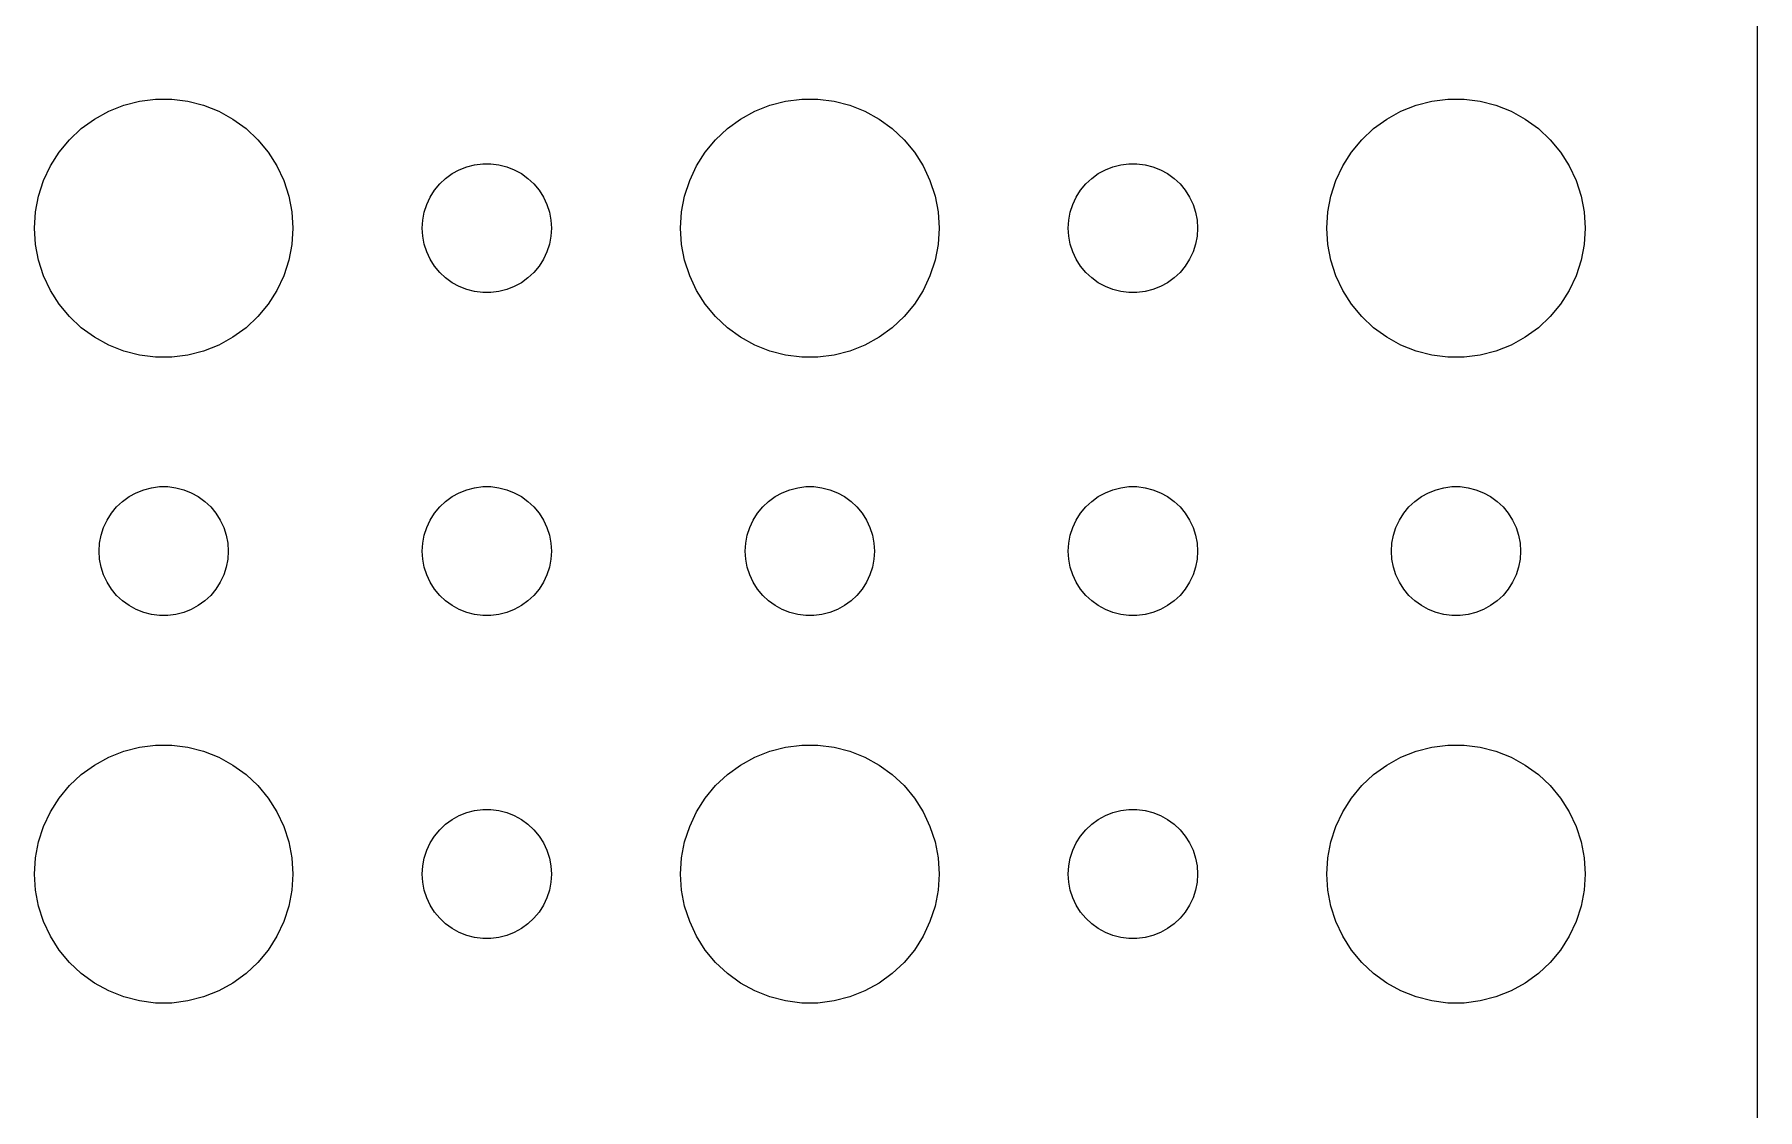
# Model space of a CAD drawing. Header units: metres. Extents: x -150 to 150, y -104 to 104.
# Drawn here: x 109.5 to 149.5, y -27.97 to -3 of the extents above; entities that cross this region are included whole.
import ezdxf

# ---------------------------------------------------------------- set-up
doc = ezdxf.new("R2010")
doc.units = ezdxf.units.M

msp = doc.modelspace()

# ---------------------------------------------------------------- linework, layer by layer
for p, q in [((149.5, -99.5), (149.5, 99.5)), ((110.893, -4.96701), (111.223, -4.78551)), ((111.223, -4.78551), (111.573, -4.64682)), ((111.573, -4.64682), (111.938, -4.55313)), ((111.938, -4.55313), (112.312, -4.50591)), ((112.312, -4.50591), (112.688, -4.50591)), ((112.688, -4.50591), (113.062, -4.55313)), ((113.062, -4.55313), (113.427, -4.64682)), ((113.427, -4.64682), (113.777, -4.78551)), ((113.777, -4.78551), (114.107, -4.96701)), ((125.893, -4.96701), (126.223, -4.78551)), ((126.223, -4.78551), (126.573, -4.64682)), ((126.573, -4.64682), (126.938, -4.55313)), ((126.938, -4.55313), (127.312, -4.50591)), ((127.312, -4.50591), (127.688, -4.50591)), ((127.688, -4.50591), (128.062, -4.55313)), ((128.062, -4.55313), (128.427, -4.64682)), ((128.427, -4.64682), (128.777, -4.78551)), ((128.777, -4.78551), (129.107, -4.96701)), ((140.893, -4.96701), (141.223, -4.78551)), ((141.223, -4.78551), (141.573, -4.64682)), ((141.573, -4.64682), (141.938, -4.55313)), ((141.938, -4.55313), (142.312, -4.50591)), ((142.312, -4.50591), (142.688, -4.50591)), ((142.688, -4.50591), (143.062, -4.55313)), ((143.062, -4.55313), (143.427, -4.64682)), ((143.427, -4.64682), (143.777, -4.78551)), ((143.777, -4.78551), (144.107, -4.96701)), ((110.313, -5.44635), (110.588, -5.18845)), ((110.588, -5.18845), (110.893, -4.96701)), ((114.107, -4.96701), (114.412, -5.18845)), ((114.412, -5.18845), (114.687, -5.44635)), ((125.313, -5.44635), (125.588, -5.18845)), ((125.588, -5.18845), (125.893, -4.96701)), ((129.107, -4.96701), (129.412, -5.18845)), ((129.412, -5.18845), (129.687, -5.44635)), ((140.313, -5.44635), (140.588, -5.18845)), ((140.588, -5.18845), (140.893, -4.96701)), ((144.107, -4.96701), (144.412, -5.18845)), ((144.412, -5.18845), (144.687, -5.44635)), ((110.073, -5.73663), (110.313, -5.44635)), ((114.687, -5.44635), (114.927, -5.73663)), ((125.073, -5.73663), (125.313, -5.44635)), ((129.687, -5.44635), (129.927, -5.73663)), ((140.073, -5.73663), (140.313, -5.44635)), ((144.687, -5.44635), (144.927, -5.73663)), ((109.871, -6.05473), (110.073, -5.73663)), ((114.927, -5.73663), (115.129, -6.05473)), ((124.871, -6.05473), (125.073, -5.73663)), ((129.927, -5.73663), (130.129, -6.05473)), ((139.871, -6.05473), (140.073, -5.73663)), ((144.927, -5.73663), (145.129, -6.05473)), ((109.594, -6.75392), (109.711, -6.39561)), ((109.711, -6.39561), (109.871, -6.05473)), ((115.129, -6.05473), (115.289, -6.39561)), ((115.289, -6.39561), (115.406, -6.75392)), ((118.907, -6.47318), (119.044, -6.34422)), ((119.044, -6.34422), (119.196, -6.23351)), ((119.196, -6.23351), (119.361, -6.14275)), ((119.361, -6.14275), (119.536, -6.07341)), ((119.536, -6.07341), (119.719, -6.02657)), ((119.719, -6.02657), (119.906, -6.00294)), ((119.906, -6.00294), (120.094, -6.00294)), ((120.094, -6.00294), (120.281, -6.02657)), ((120.281, -6.02657), (120.464, -6.07341)), ((120.464, -6.07341), (120.639, -6.14275)), ((120.639, -6.14275), (120.804, -6.23351)), ((120.804, -6.23351), (120.956, -6.34422)), ((120.956, -6.34422), (121.093, -6.47318)), ((124.594, -6.75392), (124.711, -6.39561)), ((124.711, -6.39561), (124.871, -6.05473)), ((130.129, -6.05473), (130.289, -6.39561)), ((130.289, -6.39561), (130.406, -6.75392)), ((133.907, -6.47318), (134.044, -6.34422)), ((134.044, -6.34422), (134.196, -6.23351)), ((134.196, -6.23351), (134.361, -6.14275)), ((134.361, -6.14275), (134.536, -6.07341)), ((134.536, -6.07341), (134.719, -6.02657)), ((134.719, -6.02657), (134.906, -6.00294)), ((134.906, -6.00294), (135.094, -6.00294)), ((135.094, -6.00294), (135.281, -6.02657)), ((135.281, -6.02657), (135.464, -6.07341)), ((135.464, -6.07341), (135.639, -6.14275)), ((135.639, -6.14275), (135.804, -6.23351)), ((135.804, -6.23351), (135.956, -6.34422)), ((135.956, -6.34422), (136.093, -6.47318)), ((139.594, -6.75392), (139.711, -6.39561)), ((139.711, -6.39561), (139.871, -6.05473)), ((145.129, -6.05473), (145.289, -6.39561)), ((145.289, -6.39561), (145.406, -6.75392)), ((109.524, -7.12399), (109.594, -6.75392)), ((115.406, -6.75392), (115.476, -7.12399)), ((118.605, -6.9478), (118.686, -6.77736)), ((118.686, -6.77736), (118.786, -6.61832)), ((118.786, -6.61832), (118.907, -6.47318)), ((121.093, -6.47318), (121.214, -6.61832)), ((121.214, -6.61832), (121.314, -6.77736)), ((121.314, -6.77736), (121.395, -6.9478)), ((124.524, -7.12399), (124.594, -6.75392)), ((130.406, -6.75392), (130.476, -7.12399)), ((133.605, -6.9478), (133.686, -6.77736)), ((133.686, -6.77736), (133.786, -6.61832)), ((133.786, -6.61832), (133.907, -6.47318)), ((136.093, -6.47318), (136.214, -6.61832)), ((136.214, -6.61832), (136.314, -6.77736)), ((136.314, -6.77736), (136.395, -6.9478)), ((139.524, -7.12399), (139.594, -6.75392)), ((145.406, -6.75392), (145.476, -7.12399)), ((109.5, -7.5), (109.524, -7.12399)), ((115.476, -7.12399), (115.5, -7.5)), ((118.512, -7.312), (118.547, -7.12695)), ((118.547, -7.12695), (118.605, -6.9478)), ((121.395, -6.9478), (121.453, -7.12695)), ((121.453, -7.12695), (121.488, -7.312)), ((124.5, -7.5), (124.524, -7.12399)), ((130.476, -7.12399), (130.5, -7.5)), ((133.512, -7.312), (133.547, -7.12695)), ((133.547, -7.12695), (133.605, -6.9478)), ((136.395, -6.9478), (136.453, -7.12695)), ((136.453, -7.12695), (136.488, -7.312)), ((139.5, -7.5), (139.524, -7.12399)), ((145.476, -7.12399), (145.5, -7.5)), ((109.524, -7.87599), (109.5, -7.5)), ((115.5, -7.5), (115.476, -7.87599)), ((118.5, -7.5), (118.512, -7.312)), ((118.512, -7.68799), (118.5, -7.5)), ((121.488, -7.312), (121.5, -7.5)), ((121.5, -7.5), (121.488, -7.68799)), ((124.524, -7.87599), (124.5, -7.5)), ((130.5, -7.5), (130.476, -7.87599)), ((133.5, -7.5), (133.512, -7.312)), ((133.512, -7.68799), (133.5, -7.5)), ((136.488, -7.312), (136.5, -7.5)), ((136.5, -7.5), (136.488, -7.68799)), ((139.524, -7.87599), (139.5, -7.5)), ((145.5, -7.5), (145.476, -7.87599)), ((109.594, -8.24606), (109.524, -7.87599)), ((115.476, -7.87599), (115.406, -8.24606)), ((118.547, -7.87303), (118.512, -7.68799)), ((118.605, -8.05219), (118.547, -7.87303)), ((121.453, -7.87303), (121.395, -8.05219)), ((121.488, -7.68799), (121.453, -7.87303)), ((124.594, -8.24606), (124.524, -7.87599)), ((130.476, -7.87599), (130.406, -8.24606)), ((133.547, -7.87303), (133.512, -7.68799)), ((133.605, -8.05219), (133.547, -7.87303)), ((136.453, -7.87303), (136.395, -8.05219)), ((136.488, -7.68799), (136.453, -7.87303)), ((139.594, -8.24606), (139.524, -7.87599)), ((145.476, -7.87599), (145.406, -8.24606)), ((109.711, -8.60437), (109.594, -8.24606)), ((115.406, -8.24606), (115.289, -8.60437)), ((118.686, -8.22263), (118.605, -8.05219)), ((118.786, -8.38167), (118.686, -8.22263)), ((118.907, -8.52681), (118.786, -8.38167)), ((121.214, -8.38167), (121.093, -8.52681)), ((121.314, -8.22263), (121.214, -8.38167)), ((121.395, -8.05219), (121.314, -8.22263)), ((124.711, -8.60437), (124.594, -8.24606)), ((130.406, -8.24606), (130.289, -8.60437)), ((133.686, -8.22263), (133.605, -8.05219)), ((133.786, -8.38167), (133.686, -8.22263)), ((133.907, -8.52681), (133.786, -8.38167)), ((136.214, -8.38167), (136.093, -8.52681)), ((136.314, -8.22263), (136.214, -8.38167)), ((136.395, -8.05219), (136.314, -8.22263)), ((139.711, -8.60437), (139.594, -8.24606)), ((145.406, -8.24606), (145.289, -8.60437)), ((109.871, -8.94525), (109.711, -8.60437)), ((115.289, -8.60437), (115.129, -8.94525)), ((119.044, -8.65576), (118.907, -8.52681)), ((119.196, -8.76648), (119.044, -8.65576)), ((119.361, -8.85724), (119.196, -8.76648)), ((120.804, -8.76648), (120.639, -8.85724)), ((120.956, -8.65576), (120.804, -8.76648)), ((121.093, -8.52681), (120.956, -8.65576)), ((124.871, -8.94525), (124.711, -8.60437)), ((130.289, -8.60437), (130.129, -8.94525)), ((134.044, -8.65576), (133.907, -8.52681)), ((134.196, -8.76648), (134.044, -8.65576)), ((134.361, -8.85724), (134.196, -8.76648)), ((135.804, -8.76648), (135.639, -8.85724)), ((135.956, -8.65576), (135.804, -8.76648)), ((136.093, -8.52681), (135.956, -8.65576)), ((139.871, -8.94525), (139.711, -8.60437)), ((145.289, -8.60437), (145.129, -8.94525)), ((110.073, -9.26335), (109.871, -8.94525)), ((115.129, -8.94525), (114.927, -9.26335)), ((119.536, -8.92657), (119.361, -8.85724)), ((119.719, -8.97342), (119.536, -8.92657)), ((119.906, -8.99704), (119.719, -8.97342)), ((120.094, -8.99704), (119.906, -8.99704)), ((120.281, -8.97342), (120.094, -8.99704)), ((120.464, -8.92657), (120.281, -8.97342)), ((120.639, -8.85724), (120.464, -8.92657)), ((125.073, -9.26335), (124.871, -8.94525)), ((130.129, -8.94525), (129.927, -9.26335)), ((134.536, -8.92657), (134.361, -8.85724)), ((134.719, -8.97342), (134.536, -8.92657)), ((134.906, -8.99704), (134.719, -8.97342)), ((135.094, -8.99704), (134.906, -8.99704)), ((135.281, -8.97342), (135.094, -8.99704)), ((135.464, -8.92657), (135.281, -8.97342)), ((135.639, -8.85724), (135.464, -8.92657)), ((140.073, -9.26335), (139.871, -8.94525)), ((145.129, -8.94525), (144.927, -9.26335)), ((110.313, -9.55363), (110.073, -9.26335)), ((110.588, -9.81154), (110.313, -9.55363)), ((114.687, -9.55363), (114.412, -9.81154)), ((114.927, -9.26335), (114.687, -9.55363)), ((125.313, -9.55363), (125.073, -9.26335)), ((125.588, -9.81154), (125.313, -9.55363)), ((129.687, -9.55363), (129.412, -9.81154)), ((129.927, -9.26335), (129.687, -9.55363)), ((140.313, -9.55363), (140.073, -9.26335)), ((140.588, -9.81154), (140.313, -9.55363)), ((144.687, -9.55363), (144.412, -9.81154)), ((144.927, -9.26335), (144.687, -9.55363)), ((110.893, -10.033), (110.588, -9.81154)), ((114.412, -9.81154), (114.107, -10.033)), ((125.893, -10.033), (125.588, -9.81154)), ((129.412, -9.81154), (129.107, -10.033)), ((140.893, -10.033), (140.588, -9.81154)), ((144.412, -9.81154), (144.107, -10.033)), ((111.223, -10.2145), (110.893, -10.033)), ((111.573, -10.3532), (111.223, -10.2145)), ((111.938, -10.4469), (111.573, -10.3532)), ((113.427, -10.3532), (113.062, -10.4469)), ((113.777, -10.2145), (113.427, -10.3532)), ((114.107, -10.033), (113.777, -10.2145)), ((126.223, -10.2145), (125.893, -10.033)), ((126.573, -10.3532), (126.223, -10.2145)), ((126.938, -10.4469), (126.573, -10.3532)), ((128.427, -10.3532), (128.062, -10.4469)), ((128.777, -10.2145), (128.427, -10.3532)), ((129.107, -10.033), (128.777, -10.2145)), ((141.223, -10.2145), (140.893, -10.033)), ((141.573, -10.3532), (141.223, -10.2145)), ((141.938, -10.4469), (141.573, -10.3532)), ((143.427, -10.3532), (143.062, -10.4469)), ((143.777, -10.2145), (143.427, -10.3532)), ((144.107, -10.033), (143.777, -10.2145)), ((112.312, -10.4941), (111.938, -10.4469)), ((112.688, -10.4941), (112.312, -10.4941)), ((113.062, -10.4469), (112.688, -10.4941)), ((127.312, -10.4941), (126.938, -10.4469)), ((127.688, -10.4941), (127.312, -10.4941)), ((128.062, -10.4469), (127.688, -10.4941)), ((142.312, -10.4941), (141.938, -10.4469)), ((142.688, -10.4941), (142.312, -10.4941)), ((143.062, -10.4469), (142.688, -10.4941)), ((111.861, -13.6427), (112.036, -13.5734)), ((112.036, -13.5734), (112.219, -13.5266)), ((112.219, -13.5266), (112.406, -13.5029)), ((112.406, -13.5029), (112.594, -13.5029)), ((112.594, -13.5029), (112.781, -13.5266)), ((112.781, -13.5266), (112.964, -13.5734)), ((112.964, -13.5734), (113.139, -13.6427)), ((119.361, -13.6427), (119.536, -13.5734)), ((119.536, -13.5734), (119.719, -13.5266)), ((119.719, -13.5266), (119.906, -13.5029)), ((119.906, -13.5029), (120.094, -13.5029)), ((120.094, -13.5029), (120.281, -13.5266)), ((120.281, -13.5266), (120.464, -13.5734)), ((120.464, -13.5734), (120.639, -13.6427)), ((126.861, -13.6427), (127.036, -13.5734)), ((127.036, -13.5734), (127.219, -13.5266)), ((127.219, -13.5266), (127.406, -13.5029)), ((127.406, -13.5029), (127.594, -13.5029)), ((127.594, -13.5029), (127.781, -13.5266)), ((127.781, -13.5266), (127.964, -13.5734)), ((127.964, -13.5734), (128.139, -13.6427)), ((134.361, -13.6427), (134.536, -13.5734)), ((134.536, -13.5734), (134.719, -13.5266)), ((134.719, -13.5266), (134.906, -13.5029)), ((134.906, -13.5029), (135.094, -13.5029)), ((135.094, -13.5029), (135.281, -13.5266)), ((135.281, -13.5266), (135.464, -13.5734)), ((135.464, -13.5734), (135.639, -13.6427)), ((141.861, -13.6427), (142.036, -13.5734)), ((142.036, -13.5734), (142.219, -13.5266)), ((142.219, -13.5266), (142.406, -13.5029)), ((142.406, -13.5029), (142.594, -13.5029)), ((142.594, -13.5029), (142.781, -13.5266)), ((142.781, -13.5266), (142.964, -13.5734)), ((142.964, -13.5734), (143.139, -13.6427)), ((111.286, -14.1183), (111.407, -13.9732)), ((111.407, -13.9732), (111.544, -13.8442)), ((111.544, -13.8442), (111.696, -13.7335)), ((111.696, -13.7335), (111.861, -13.6427)), ((113.139, -13.6427), (113.304, -13.7335)), ((113.304, -13.7335), (113.456, -13.8442)), ((113.456, -13.8442), (113.593, -13.9732)), ((113.593, -13.9732), (113.714, -14.1183)), ((118.786, -14.1183), (118.907, -13.9732)), ((118.907, -13.9732), (119.044, -13.8442)), ((119.044, -13.8442), (119.196, -13.7335)), ((119.196, -13.7335), (119.361, -13.6427)), ((120.639, -13.6427), (120.804, -13.7335)), ((120.804, -13.7335), (120.956, -13.8442)), ((120.956, -13.8442), (121.093, -13.9732)), ((121.093, -13.9732), (121.214, -14.1183)), ((126.286, -14.1183), (126.407, -13.9732)), ((126.407, -13.9732), (126.544, -13.8442)), ((126.544, -13.8442), (126.696, -13.7335)), ((126.696, -13.7335), (126.861, -13.6427)), ((128.139, -13.6427), (128.304, -13.7335)), ((128.304, -13.7335), (128.456, -13.8442)), ((128.456, -13.8442), (128.593, -13.9732)), ((128.593, -13.9732), (128.714, -14.1183)), ((133.786, -14.1183), (133.907, -13.9732)), ((133.907, -13.9732), (134.044, -13.8442)), ((134.044, -13.8442), (134.196, -13.7335)), ((134.196, -13.7335), (134.361, -13.6427)), ((135.639, -13.6427), (135.804, -13.7335)), ((135.804, -13.7335), (135.956, -13.8442)), ((135.956, -13.8442), (136.093, -13.9732)), ((136.093, -13.9732), (136.214, -14.1183)), ((141.286, -14.1183), (141.407, -13.9732)), ((141.407, -13.9732), (141.544, -13.8442)), ((141.544, -13.8442), (141.696, -13.7335)), ((141.696, -13.7335), (141.861, -13.6427)), ((143.139, -13.6427), (143.304, -13.7335)), ((143.304, -13.7335), (143.456, -13.8442)), ((143.456, -13.8442), (143.593, -13.9732)), ((143.593, -13.9732), (143.714, -14.1183)), ((111.105, -14.4478), (111.186, -14.2774)), ((111.186, -14.2774), (111.286, -14.1183)), ((113.714, -14.1183), (113.814, -14.2774)), ((113.814, -14.2774), (113.895, -14.4478)), ((118.605, -14.4478), (118.686, -14.2774)), ((118.686, -14.2774), (118.786, -14.1183)), ((121.214, -14.1183), (121.314, -14.2774)), ((121.314, -14.2774), (121.395, -14.4478)), ((126.105, -14.4478), (126.186, -14.2774)), ((126.186, -14.2774), (126.286, -14.1183)), ((128.714, -14.1183), (128.814, -14.2774)), ((128.814, -14.2774), (128.895, -14.4478)), ((133.605, -14.4478), (133.686, -14.2774)), ((133.686, -14.2774), (133.786, -14.1183)), ((136.214, -14.1183), (136.314, -14.2774)), ((136.314, -14.2774), (136.395, -14.4478)), ((141.105, -14.4478), (141.186, -14.2774)), ((141.186, -14.2774), (141.286, -14.1183)), ((143.714, -14.1183), (143.814, -14.2774)), ((143.814, -14.2774), (143.895, -14.4478)), ((111.012, -14.812), (111.047, -14.627)), ((111.047, -14.627), (111.105, -14.4478)), ((113.895, -14.4478), (113.953, -14.627)), ((113.953, -14.627), (113.988, -14.812)), ((118.512, -14.812), (118.547, -14.627)), ((118.547, -14.627), (118.605, -14.4478)), ((121.395, -14.4478), (121.453, -14.627)), ((121.453, -14.627), (121.488, -14.812)), ((126.012, -14.812), (126.047, -14.627)), ((126.047, -14.627), (126.105, -14.4478)), ((128.895, -14.4478), (128.953, -14.627)), ((128.953, -14.627), (128.988, -14.812)), ((133.512, -14.812), (133.547, -14.627)), ((133.547, -14.627), (133.605, -14.4478)), ((136.395, -14.4478), (136.453, -14.627)), ((136.453, -14.627), (136.488, -14.812)), ((141.012, -14.812), (141.047, -14.627)), ((141.047, -14.627), (141.105, -14.4478)), ((143.895, -14.4478), (143.953, -14.627)), ((143.953, -14.627), (143.988, -14.812)), ((111, -15), (111.012, -14.812)), ((111.012, -15.188), (111, -15)), ((111.047, -15.373), (111.012, -15.188)), ((113.988, -15.188), (113.953, -15.373)), ((113.988, -14.812), (114, -15)), ((114, -15), (113.988, -15.188)), ((118.5, -15), (118.512, -14.812)), ((118.512, -15.188), (118.5, -15)), ((118.547, -15.373), (118.512, -15.188)), ((121.488, -15.188), (121.453, -15.373)), ((121.488, -14.812), (121.5, -15)), ((121.5, -15), (121.488, -15.188)), ((126, -15), (126.012, -14.812)), ((126.012, -15.188), (126, -15)), ((126.047, -15.373), (126.012, -15.188)), ((128.988, -15.188), (128.953, -15.373)), ((128.988, -14.812), (129, -15)), ((129, -15), (128.988, -15.188)), ((133.5, -15), (133.512, -14.812)), ((133.512, -15.188), (133.5, -15)), ((133.547, -15.373), (133.512, -15.188)), ((136.488, -15.188), (136.453, -15.373)), ((136.488, -14.812), (136.5, -15)), ((136.5, -15), (136.488, -15.188)), ((141, -15), (141.012, -14.812)), ((141.012, -15.188), (141, -15)), ((141.047, -15.373), (141.012, -15.188)), ((143.988, -15.188), (143.953, -15.373)), ((143.988, -14.812), (144, -15)), ((144, -15), (143.988, -15.188)), ((111.105, -15.5522), (111.047, -15.373)), ((111.186, -15.7226), (111.105, -15.5522)), ((113.895, -15.5522), (113.814, -15.7226)), ((113.953, -15.373), (113.895, -15.5522)), ((118.605, -15.5522), (118.547, -15.373)), ((118.686, -15.7226), (118.605, -15.5522)), ((121.395, -15.5522), (121.314, -15.7226)), ((121.453, -15.373), (121.395, -15.5522)), ((126.105, -15.5522), (126.047, -15.373)), ((126.186, -15.7226), (126.105, -15.5522)), ((128.895, -15.5522), (128.814, -15.7226)), ((128.953, -15.373), (128.895, -15.5522)), ((133.605, -15.5522), (133.547, -15.373)), ((133.686, -15.7226), (133.605, -15.5522)), ((136.395, -15.5522), (136.314, -15.7226)), ((136.453, -15.373), (136.395, -15.5522)), ((141.105, -15.5522), (141.047, -15.373)), ((141.186, -15.7226), (141.105, -15.5522)), ((143.895, -15.5522), (143.814, -15.7226)), ((143.953, -15.373), (143.895, -15.5522)), ((111.286, -15.8817), (111.186, -15.7226)), ((111.407, -16.0268), (111.286, -15.8817)), ((113.714, -15.8817), (113.593, -16.0268)), ((113.814, -15.7226), (113.714, -15.8817)), ((118.786, -15.8817), (118.686, -15.7226)), ((118.907, -16.0268), (118.786, -15.8817)), ((121.214, -15.8817), (121.093, -16.0268)), ((121.314, -15.7226), (121.214, -15.8817)), ((126.286, -15.8817), (126.186, -15.7226)), ((126.407, -16.0268), (126.286, -15.8817)), ((128.714, -15.8817), (128.593, -16.0268)), ((128.814, -15.7226), (128.714, -15.8817)), ((133.786, -15.8817), (133.686, -15.7226)), ((133.907, -16.0268), (133.786, -15.8817)), ((136.214, -15.8817), (136.093, -16.0268)), ((136.314, -15.7226), (136.214, -15.8817)), ((141.286, -15.8817), (141.186, -15.7226)), ((141.407, -16.0268), (141.286, -15.8817)), ((143.714, -15.8817), (143.593, -16.0268)), ((143.814, -15.7226), (143.714, -15.8817)), ((111.544, -16.1558), (111.407, -16.0268)), ((111.696, -16.2665), (111.544, -16.1558)), ((111.861, -16.3572), (111.696, -16.2665)), ((112.036, -16.4266), (111.861, -16.3572)), ((113.139, -16.3572), (112.964, -16.4266)), ((113.304, -16.2665), (113.139, -16.3572)), ((113.456, -16.1558), (113.304, -16.2665)), ((113.593, -16.0268), (113.456, -16.1558)), ((119.044, -16.1558), (118.907, -16.0268)), ((119.196, -16.2665), (119.044, -16.1558)), ((119.361, -16.3572), (119.196, -16.2665)), ((119.536, -16.4266), (119.361, -16.3572)), ((120.639, -16.3572), (120.464, -16.4266)), ((120.804, -16.2665), (120.639, -16.3572)), ((120.956, -16.1558), (120.804, -16.2665)), ((121.093, -16.0268), (120.956, -16.1558)), ((126.544, -16.1558), (126.407, -16.0268)), ((126.696, -16.2665), (126.544, -16.1558)), ((126.861, -16.3572), (126.696, -16.2665)), ((127.036, -16.4266), (126.861, -16.3572)), ((128.139, -16.3572), (127.964, -16.4266)), ((128.304, -16.2665), (128.139, -16.3572)), ((128.456, -16.1558), (128.304, -16.2665)), ((128.593, -16.0268), (128.456, -16.1558)), ((134.044, -16.1558), (133.907, -16.0268)), ((134.196, -16.2665), (134.044, -16.1558)), ((134.361, -16.3572), (134.196, -16.2665)), ((134.536, -16.4266), (134.361, -16.3572)), ((135.639, -16.3572), (135.464, -16.4266)), ((135.804, -16.2665), (135.639, -16.3572)), ((135.956, -16.1558), (135.804, -16.2665)), ((136.093, -16.0268), (135.956, -16.1558)), ((141.544, -16.1558), (141.407, -16.0268)), ((141.696, -16.2665), (141.544, -16.1558)), ((141.861, -16.3572), (141.696, -16.2665)), ((142.036, -16.4266), (141.861, -16.3572)), ((143.139, -16.3572), (142.964, -16.4266)), ((143.304, -16.2665), (143.139, -16.3572)), ((143.456, -16.1558), (143.304, -16.2665)), ((143.593, -16.0268), (143.456, -16.1558)), ((112.219, -16.4734), (112.036, -16.4266)), ((112.406, -16.497), (112.219, -16.4734)), ((112.594, -16.497), (112.406, -16.497)), ((112.781, -16.4734), (112.594, -16.497)), ((112.964, -16.4266), (112.781, -16.4734)), ((119.719, -16.4734), (119.536, -16.4266)), ((119.906, -16.497), (119.719, -16.4734)), ((120.094, -16.497), (119.906, -16.497)), ((120.281, -16.4734), (120.094, -16.497)), ((120.464, -16.4266), (120.281, -16.4734)), ((127.219, -16.4734), (127.036, -16.4266)), ((127.406, -16.497), (127.219, -16.4734)), ((127.594, -16.497), (127.406, -16.497)), ((127.781, -16.4734), (127.594, -16.497)), ((127.964, -16.4266), (127.781, -16.4734)), ((134.719, -16.4734), (134.536, -16.4266)), ((134.906, -16.497), (134.719, -16.4734)), ((135.094, -16.497), (134.906, -16.497)), ((135.281, -16.4734), (135.094, -16.497)), ((135.464, -16.4266), (135.281, -16.4734)), ((142.219, -16.4734), (142.036, -16.4266)), ((142.406, -16.497), (142.219, -16.4734)), ((142.594, -16.497), (142.406, -16.497)), ((142.781, -16.4734), (142.594, -16.497)), ((142.964, -16.4266), (142.781, -16.4734)), ((111.573, -19.6468), (111.938, -19.5531)), ((111.938, -19.5531), (112.312, -19.5059)), ((112.312, -19.5059), (112.688, -19.5059)), ((112.688, -19.5059), (113.062, -19.5531)), ((113.062, -19.5531), (113.427, -19.6468)), ((126.573, -19.6468), (126.938, -19.5531)), ((126.938, -19.5531), (127.312, -19.5059)), ((127.312, -19.5059), (127.688, -19.5059)), ((127.688, -19.5059), (128.062, -19.5531)), ((128.062, -19.5531), (128.427, -19.6468)), ((141.573, -19.6468), (141.938, -19.5531)), ((141.938, -19.5531), (142.312, -19.5059)), ((142.312, -19.5059), (142.688, -19.5059)), ((142.688, -19.5059), (143.062, -19.5531)), ((143.062, -19.5531), (143.427, -19.6468)), ((110.588, -20.1884), (110.893, -19.967)), ((110.893, -19.967), (111.223, -19.7855)), ((111.223, -19.7855), (111.573, -19.6468)), ((113.427, -19.6468), (113.777, -19.7855)), ((113.777, -19.7855), (114.107, -19.967)), ((114.107, -19.967), (114.412, -20.1884)), ((125.588, -20.1884), (125.893, -19.967)), ((125.893, -19.967), (126.223, -19.7855)), ((126.223, -19.7855), (126.573, -19.6468)), ((128.427, -19.6468), (128.777, -19.7855)), ((128.777, -19.7855), (129.107, -19.967)), ((129.107, -19.967), (129.412, -20.1884)), ((140.588, -20.1884), (140.893, -19.967)), ((140.893, -19.967), (141.223, -19.7855)), ((141.223, -19.7855), (141.573, -19.6468)), ((143.427, -19.6468), (143.777, -19.7855)), ((143.777, -19.7855), (144.107, -19.967)), ((144.107, -19.967), (144.412, -20.1884)), ((110.313, -20.4464), (110.588, -20.1884)), ((114.412, -20.1884), (114.687, -20.4464)), ((125.313, -20.4464), (125.588, -20.1884)), ((129.412, -20.1884), (129.687, -20.4464)), ((140.313, -20.4464), (140.588, -20.1884)), ((144.412, -20.1884), (144.687, -20.4464)), ((109.871, -21.0547), (110.073, -20.7366)), ((110.073, -20.7366), (110.313, -20.4464)), ((114.687, -20.4464), (114.927, -20.7366)), ((114.927, -20.7366), (115.129, -21.0547)), ((124.871, -21.0547), (125.073, -20.7366)), ((125.073, -20.7366), (125.313, -20.4464)), ((129.687, -20.4464), (129.927, -20.7366)), ((129.927, -20.7366), (130.129, -21.0547)), ((139.871, -21.0547), (140.073, -20.7366)), ((140.073, -20.7366), (140.313, -20.4464)), ((144.687, -20.4464), (144.927, -20.7366)), ((144.927, -20.7366), (145.129, -21.0547)), ((109.711, -21.3956), (109.871, -21.0547)), ((115.129, -21.0547), (115.289, -21.3956)), ((119.196, -21.2335), (119.361, -21.1427)), ((119.361, -21.1427), (119.536, -21.0734)), ((119.536, -21.0734), (119.719, -21.0266)), ((119.719, -21.0266), (119.906, -21.003)), ((119.906, -21.003), (120.094, -21.003)), ((120.094, -21.003), (120.281, -21.0266)), ((120.281, -21.0266), (120.464, -21.0734)), ((120.464, -21.0734), (120.639, -21.1427)), ((120.639, -21.1427), (120.804, -21.2335)), ((124.711, -21.3956), (124.871, -21.0547)), ((130.129, -21.0547), (130.289, -21.3956)), ((134.196, -21.2335), (134.361, -21.1427)), ((134.361, -21.1427), (134.536, -21.0734)), ((134.536, -21.0734), (134.719, -21.0266)), ((134.719, -21.0266), (134.906, -21.003)), ((134.906, -21.003), (135.094, -21.003)), ((135.094, -21.003), (135.281, -21.0266)), ((135.281, -21.0266), (135.464, -21.0734)), ((135.464, -21.0734), (135.639, -21.1427)), ((135.639, -21.1427), (135.804, -21.2335)), ((139.711, -21.3956), (139.871, -21.0547)), ((145.129, -21.0547), (145.289, -21.3956)), ((109.594, -21.7539), (109.711, -21.3956)), ((115.289, -21.3956), (115.406, -21.7539)), ((118.786, -21.6183), (118.907, -21.4732)), ((118.907, -21.4732), (119.044, -21.3442)), ((119.044, -21.3442), (119.196, -21.2335)), ((120.804, -21.2335), (120.956, -21.3442)), ((120.956, -21.3442), (121.093, -21.4732)), ((121.093, -21.4732), (121.214, -21.6183)), ((124.594, -21.7539), (124.711, -21.3956)), ((130.289, -21.3956), (130.406, -21.7539)), ((133.786, -21.6183), (133.907, -21.4732)), ((133.907, -21.4732), (134.044, -21.3442)), ((134.044, -21.3442), (134.196, -21.2335)), ((135.804, -21.2335), (135.956, -21.3442)), ((135.956, -21.3442), (136.093, -21.4732)), ((136.093, -21.4732), (136.214, -21.6183)), ((139.594, -21.7539), (139.711, -21.3956)), ((145.289, -21.3956), (145.406, -21.7539)), ((109.524, -22.124), (109.594, -21.7539)), ((115.406, -21.7539), (115.476, -22.124)), ((118.547, -22.127), (118.605, -21.9478)), ((118.605, -21.9478), (118.686, -21.7774)), ((118.686, -21.7774), (118.786, -21.6183)), ((121.214, -21.6183), (121.314, -21.7774)), ((121.314, -21.7774), (121.395, -21.9478)), ((121.395, -21.9478), (121.453, -22.127)), ((124.524, -22.124), (124.594, -21.7539)), ((130.406, -21.7539), (130.476, -22.124)), ((133.547, -22.127), (133.605, -21.9478)), ((133.605, -21.9478), (133.686, -21.7774)), ((133.686, -21.7774), (133.786, -21.6183)), ((136.214, -21.6183), (136.314, -21.7774)), ((136.314, -21.7774), (136.395, -21.9478)), ((136.395, -21.9478), (136.453, -22.127)), ((139.524, -22.124), (139.594, -21.7539)), ((145.406, -21.7539), (145.476, -22.124)), ((109.5, -22.5), (109.524, -22.124)), ((115.476, -22.124), (115.5, -22.5)), ((118.5, -22.5), (118.512, -22.312)), ((118.512, -22.312), (118.547, -22.127)), ((121.453, -22.127), (121.488, -22.312)), ((121.488, -22.312), (121.5, -22.5)), ((124.5, -22.5), (124.524, -22.124)), ((130.476, -22.124), (130.5, -22.5)), ((133.5, -22.5), (133.512, -22.312)), ((133.512, -22.312), (133.547, -22.127)), ((136.453, -22.127), (136.488, -22.312)), ((136.488, -22.312), (136.5, -22.5)), ((139.5, -22.5), (139.524, -22.124)), ((145.476, -22.124), (145.5, -22.5)), ((109.524, -22.876), (109.5, -22.5)), ((115.5, -22.5), (115.476, -22.876)), ((118.512, -22.688), (118.5, -22.5)), ((118.547, -22.873), (118.512, -22.688)), ((121.488, -22.688), (121.453, -22.873)), ((121.5, -22.5), (121.488, -22.688)), ((124.524, -22.876), (124.5, -22.5)), ((130.5, -22.5), (130.476, -22.876)), ((133.512, -22.688), (133.5, -22.5)), ((133.547, -22.873), (133.512, -22.688)), ((136.488, -22.688), (136.453, -22.873)), ((136.5, -22.5), (136.488, -22.688)), ((139.524, -22.876), (139.5, -22.5)), ((145.5, -22.5), (145.476, -22.876)), ((109.594, -23.2461), (109.524, -22.876)), ((115.476, -22.876), (115.406, -23.2461)), ((118.605, -23.0522), (118.547, -22.873)), ((118.686, -23.2226), (118.605, -23.0522)), ((121.395, -23.0522), (121.314, -23.2226)), ((121.453, -22.873), (121.395, -23.0522)), ((124.594, -23.2461), (124.524, -22.876)), ((130.476, -22.876), (130.406, -23.2461)), ((133.605, -23.0522), (133.547, -22.873)), ((133.686, -23.2226), (133.605, -23.0522)), ((136.395, -23.0522), (136.314, -23.2226)), ((136.453, -22.873), (136.395, -23.0522)), ((139.594, -23.2461), (139.524, -22.876)), ((145.476, -22.876), (145.406, -23.2461)), ((109.711, -23.6044), (109.594, -23.2461)), ((115.406, -23.2461), (115.289, -23.6044)), ((118.786, -23.3817), (118.686, -23.2226)), ((118.907, -23.5268), (118.786, -23.3817)), ((119.044, -23.6558), (118.907, -23.5268)), ((121.093, -23.5268), (120.956, -23.6558)), ((121.214, -23.3817), (121.093, -23.5268)), ((121.314, -23.2226), (121.214, -23.3817)), ((124.711, -23.6044), (124.594, -23.2461)), ((130.406, -23.2461), (130.289, -23.6044)), ((133.786, -23.3817), (133.686, -23.2226)), ((133.907, -23.5268), (133.786, -23.3817)), ((134.044, -23.6558), (133.907, -23.5268)), ((136.093, -23.5268), (135.956, -23.6558)), ((136.214, -23.3817), (136.093, -23.5268)), ((136.314, -23.2226), (136.214, -23.3817)), ((139.711, -23.6044), (139.594, -23.2461)), ((145.406, -23.2461), (145.289, -23.6044)), ((109.871, -23.9453), (109.711, -23.6044)), ((110.073, -24.2634), (109.871, -23.9453)), ((115.129, -23.9453), (114.927, -24.2634)), ((115.289, -23.6044), (115.129, -23.9453)), ((119.196, -23.7665), (119.044, -23.6558)), ((119.361, -23.8572), (119.196, -23.7665)), ((119.536, -23.9266), (119.361, -23.8572)), ((119.719, -23.9734), (119.536, -23.9266)), ((119.906, -23.997), (119.719, -23.9734)), ((120.094, -23.997), (119.906, -23.997)), ((120.281, -23.9734), (120.094, -23.997)), ((120.464, -23.9266), (120.281, -23.9734)), ((120.639, -23.8572), (120.464, -23.9266)), ((120.804, -23.7665), (120.639, -23.8572)), ((120.956, -23.6558), (120.804, -23.7665)), ((124.871, -23.9453), (124.711, -23.6044)), ((125.073, -24.2634), (124.871, -23.9453)), ((130.129, -23.9453), (129.927, -24.2634)), ((130.289, -23.6044), (130.129, -23.9453)), ((134.196, -23.7665), (134.044, -23.6558)), ((134.361, -23.8572), (134.196, -23.7665)), ((134.536, -23.9266), (134.361, -23.8572)), ((134.719, -23.9734), (134.536, -23.9266)), ((134.906, -23.997), (134.719, -23.9734)), ((135.094, -23.997), (134.906, -23.997)), ((135.281, -23.9734), (135.094, -23.997)), ((135.464, -23.9266), (135.281, -23.9734)), ((135.639, -23.8572), (135.464, -23.9266)), ((135.804, -23.7665), (135.639, -23.8572)), ((135.956, -23.6558), (135.804, -23.7665)), ((139.871, -23.9453), (139.711, -23.6044)), ((140.073, -24.2634), (139.871, -23.9453)), ((145.129, -23.9453), (144.927, -24.2634)), ((145.289, -23.6044), (145.129, -23.9453)), ((110.313, -24.5536), (110.073, -24.2634)), ((114.927, -24.2634), (114.687, -24.5536)), ((125.313, -24.5536), (125.073, -24.2634)), ((129.927, -24.2634), (129.687, -24.5536)), ((140.313, -24.5536), (140.073, -24.2634)), ((144.927, -24.2634), (144.687, -24.5536)), ((110.588, -24.8115), (110.313, -24.5536)), ((114.687, -24.5536), (114.412, -24.8115)), ((125.588, -24.8115), (125.313, -24.5536)), ((129.687, -24.5536), (129.412, -24.8115)), ((140.588, -24.8115), (140.313, -24.5536)), ((144.687, -24.5536), (144.412, -24.8115)), ((110.893, -25.033), (110.588, -24.8115)), ((111.223, -25.2145), (110.893, -25.033)), ((114.107, -25.033), (113.777, -25.2145)), ((114.412, -24.8115), (114.107, -25.033)), ((125.893, -25.033), (125.588, -24.8115)), ((126.223, -25.2145), (125.893, -25.033)), ((129.107, -25.033), (128.777, -25.2145)), ((129.412, -24.8115), (129.107, -25.033)), ((140.893, -25.033), (140.588, -24.8115)), ((141.223, -25.2145), (140.893, -25.033)), ((144.107, -25.033), (143.777, -25.2145)), ((144.412, -24.8115), (144.107, -25.033)), ((111.573, -25.3532), (111.223, -25.2145)), ((111.938, -25.4469), (111.573, -25.3532)), ((112.312, -25.4941), (111.938, -25.4469)), ((112.688, -25.4941), (112.312, -25.4941)), ((113.062, -25.4469), (112.688, -25.4941)), ((113.427, -25.3532), (113.062, -25.4469)), ((113.777, -25.2145), (113.427, -25.3532)), ((126.573, -25.3532), (126.223, -25.2145)), ((126.938, -25.4469), (126.573, -25.3532)), ((127.312, -25.4941), (126.938, -25.4469)), ((127.688, -25.4941), (127.312, -25.4941)), ((128.062, -25.4469), (127.688, -25.4941)), ((128.427, -25.3532), (128.062, -25.4469)), ((128.777, -25.2145), (128.427, -25.3532)), ((141.573, -25.3532), (141.223, -25.2145)), ((141.938, -25.4469), (141.573, -25.3532)), ((142.312, -25.4941), (141.938, -25.4469)), ((142.688, -25.4941), (142.312, -25.4941)), ((143.062, -25.4469), (142.688, -25.4941)), ((143.427, -25.3532), (143.062, -25.4469)), ((143.777, -25.2145), (143.427, -25.3532))]:
    msp.add_line(p, q)

doc.saveas('drawing.dxf')
